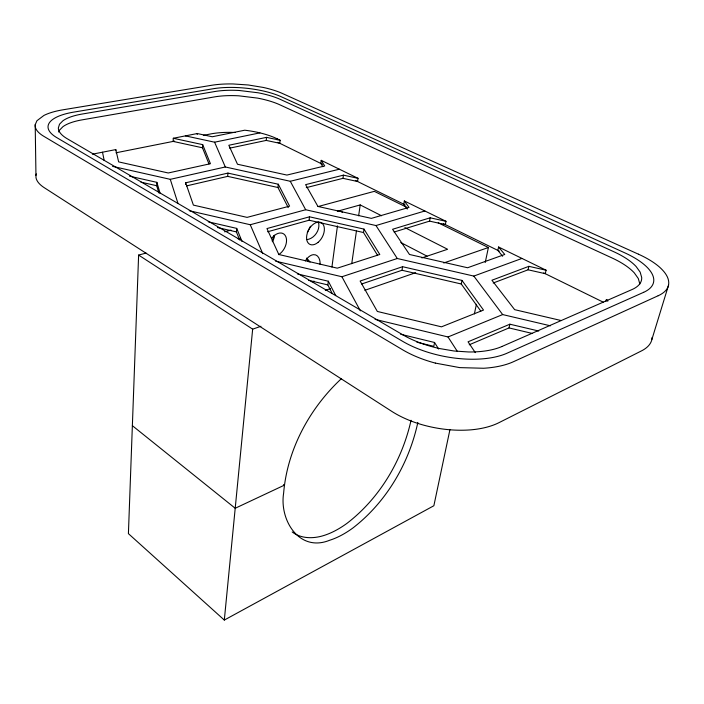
<?xml version="1.0" encoding="UTF-8"?>
<svg xmlns="http://www.w3.org/2000/svg" width="704" height="704" viewBox="0 0 704 704"><rect width="100%" height="100%" fill="white"/><g stroke="black" fill="none" stroke-linecap="round" stroke-linejoin="round"><path stroke-width="1.06" d="M115.764 150.603L115.79 149.591L92.382 154.194M146.045 253.07L138.618 255.077L128.41 533.641L224.312 620.066L433.866 505.736L449.953 429.572M158.805 192.896L156.719 185.724L156.869 182.345L129.492 176.167M320.021 264.299C320.549 260.163 318.419 254.144 313.359 254.663A10.516 6.538 -60.6 0 0 306.011 259.917L305.351 260.964M229.654 148.166L266.226 140.413L279.805 143.317L280.113 140.254L277.156 138.802A48.814 17.213 5.7 0 0 244.746 130.214L212.247 136.761L197.287 133.54L173.29 138.266L173.131 141.407L202.47 147.787L208.974 163.918M185.574 184.474L185.671 182.794L227.946 173.096L278.291 184.228L289.59 206.14L247.078 217.378L193.398 205.11L185.671 182.794M197.226 134.508L197.287 133.54M202.47 147.787L202.673 144.637L173.29 138.266M186.525 185.9L227.691 176.37L227.946 173.096M638.493 254.214L282.374 93.456A50.248 15.963 5.9 0 0 263.155 87.419L248.31 84.982L233.015 83.952A53.689 17.098 5.8 0 0 211.455 85.307L63.166 109.771A60.386 20.662 3.3 0 0 43.93 115.438L36.942 120.727L35.2 124.731L35.992 177.575A55.326 20.918 2.8 0 0 44.343 187.748L391.706 411.33A72.134 36.802 11.3 0 0 423.183 425.022C438.354 429.176 454.194 431.024 469.902 429.924A76.63 38.975 11.3 0 0 499.057 422.62L641.45 350.909A68.561 29.542 13.5 0 0 651.904 339.407L668.58 285.067C669.803 277.904 664.602 271.726 659.657 267.23A66.194 25.837 12.9 0 0 638.502 254.214M239.659 239.985L236.412 231.915L236.711 228.395L208.261 221.822M266.226 140.413L266.517 137.359L280.113 140.254M224.312 620.066L252.657 329.155L138.618 255.077M277.059 139.762L277.156 138.802M651.895 339.407L652.098 337.427M288.244 207.601L277.948 187.51L278.291 184.228M267.634 231.774L309.082 220.22L309.496 216.806L364.003 229.108L379.79 254.478L337.278 268.171L278.81 254.496L266.948 228.562L309.496 216.806M306.275 187.651L342.971 178.332L357.579 181.509L358.028 178.323L321.209 160.336L320.83 163.46L322.828 166.69M332.27 293.568L327.835 284.918L328.328 281.23L297.378 273.909M342.971 178.332L343.402 175.146L358.028 178.323M331.927 267.045L337.454 225.861M351.736 263.692L356.435 231.044M358.635 215.811L360.202 204.926L381.568 215.767M377.546 255.279L363.502 232.531L364.003 229.108M394.117 232.03L429.581 221.126L445.368 224.629L445.993 221.302L404.342 200.957L403.806 204.213L407.308 209.079M361.654 283.994L401.984 270.266L402.582 266.702L461.991 280.412L483.507 310.068L441.47 326.841L377.335 311.45L360.131 281.037L402.582 266.702M429.581 221.126L430.179 217.809L445.993 221.302M400.629 334.242L434.553 342.487L433.805 346.342L416.882 342.214M480.814 311.124L461.27 283.994L461.991 280.412M474.382 313.896L476.414 304.26M485.232 262.504L488.4 247.518L438.24 222.816M493.205 283.008L528.079 269.799L545.248 273.68L546.093 270.213L498.59 247.007L497.86 250.404L502.638 256.23M411.048 420.262C402.142 460.416 379.711 498.256 346.914 523.398A83.186 43.833 -55 0 1 323.541 535.603C313.245 538.806 301.039 538.833 292.178 531.951M417.842 422.435C409.033 463.452 386.32 502.154 352.977 527.93A83.574 43.578 -55.1 0 1 329.604 540.276C299.174 552.614 279.268 520.045 283.633 493.117C287.241 449.451 309.663 408.17 341.51 378.55M469.225 344.793L509.01 327.923L509.872 324.201L538.736 331.03M528.079 269.799L528.889 266.332L546.093 270.213M35.922 175.366L36.282 173.897M310.455 226.213L307.305 232.487M605.862 301.435L606.355 299.666L607.816 300.379M58.678 132.018L59.541 130.161L62.894 126.72A51.876 18.049 3.5 0 1 82.034 119.874L214.526 96.897A46.728 15.224 5.8 0 1 238.779 95.814L257.585 98.111A49.262 16.086 5.8 0 1 280.051 104.887L612.04 257.972A63.65 25.362 12.6 0 1 634.304 272.888L638.308 278.529L639.83 283.967M658.178 295.733L513.533 361.68A79.094 36.661 10.9 0 1 483.613 368.262L459.738 367.62L435.327 363.097M501.978 346.482L632.007 289.555A60.702 23.874 12.6 0 0 641.696 277.526L640.165 272.131L636.126 266.534A63.862 25.142 12.5 0 0 613.756 251.706L280.588 99.519A49.394 15.919 5.8 0 0 258.069 92.778L239.21 90.482A46.842 15.074 5.8 0 0 214.896 91.511L82.086 114.057A52.026 17.873 3.5 0 0 62.894 120.806L59.523 124.203L58.353 127.926A54.727 18.814 3.6 0 0 67.25 138.758L402.574 334.682A70.594 32.164 10.7 0 0 439.34 348.506L454.089 351.006L468.574 351.965A67.241 30.712 10.7 0 0 501.987 346.491M509.872 324.201L468.046 341.81L475.306 352.625M375.065 319.352L448.017 336.97L502.665 314.574L550.475 325.82M528.889 266.332L491.92 280.236L514.65 309.663L561.326 320.575M275.598 261.149L341.915 276.751L397.285 258.5L473.827 276.082L521.972 258.43M252.657 329.155L260.964 326.278M364.822 290.312L415.703 272.686M443.749 262.979L488.4 247.518M325.327 290.338L330.519 288.596M421.872 257.919L447.603 249.269L404.87 227.594M311.978 281.838L314.063 281.16M430.179 217.809L392.577 229.275L409.482 254.478L467.588 267.758L504.75 254.47L498.59 247.007M189.244 210.716L250.254 224.734L305.677 209.748L375.98 225.544L424.864 210.98M238.128 238.876L240.24 238.286M337.383 211.27L360.202 204.926M224.611 231.827L230.982 230.102M318.041 206.562L374.317 191.347L406.771 207.328M343.402 175.146L305.606 184.65L317.926 206.439L371.351 218.381L409.024 207.407L404.342 200.957M112.534 166.364L170.28 179.335L225.306 166.98L290.277 181.28L339.363 169.206M266.517 137.359L228.818 145.262L237.503 164.243L286.915 175.067L324.711 165.968L321.209 160.336M185.39 135.881L214.588 142.19L259.926 132.88M115.975 152.786L174.654 141.108M203.368 135.388L210.232 134.024A48.743 17.301 5.7 0 1 235.066 132.493M227.691 176.37L277.948 187.51M140.95 182.151L156.719 185.724M309.082 220.22L363.502 232.531M217.483 227.533L236.412 231.915M401.984 270.266L461.27 283.994M308.66 280.368L327.835 284.918M509.01 327.923L532.479 333.494M277.834 142.34L322.546 164.305M355.379 180.426L405.064 204.829M443.238 223.582L499.294 251.108M543.708 272.923L603.346 302.218M339.495 210.69L342.417 212.203M400.796 242.528L427.064 256.168M283.527 484.572L284.337 485.179L235.206 508.262L132.361 425.682M306.583 258.086L308.502 261.747M606.355 299.666L607.816 301.242M473.827 276.082L502.665 314.574M375.98 225.544L397.285 258.5M448.017 336.97L457.406 351.498M434.553 342.487L438.618 349.026M290.277 181.28L305.677 209.748M341.915 276.751L360.36 310.86M328.328 281.23L335.746 295.601M214.588 142.19L225.306 166.98M250.254 224.734L262.75 253.651M202.673 144.637L210.426 163.706L168.247 172.982L118.642 161.894L115.79 149.591M236.711 228.395L242.009 241.446M170.28 179.335L177.945 203.298M156.869 182.345L160.16 193.574M102.502 152.205L104.201 160.53M35.2 124.731L35.27 126.782A56.681 19.369 3.2 0 0 43.815 136.312L402.626 349.791A74.466 34.619 10.9 0 0 435.327 363.088M668.58 285.076A70.514 27.562 12.9 0 1 658.178 295.733M274.569 235.233A12.355 8.14 -61 0 1 272.457 241.736M273.962 235.479A12.346 8.14 -61 0 1 272.14 241.006M307.463 259.169A11.766 9.97 81.3 0 1 309.989 262.17M318.34 222.103A12.047 8.906 -54.5 0 1 316.378 233.288A12.047 8.906 -54.5 0 1 306.68 239.624M271.542 238.489A12.47 8.096 -60.9 0 1 285.789 236.526A12.47 8.096 -60.9 0 1 278.67 254.646M643.65 292.318L507.1 353.179A72.354 33.264 10.8 0 1 402.644 341.326L56.822 137.658A55.642 19.078 3.4 0 1 73.638 112.13L213.33 88.722A49.817 15.954 5.8 0 1 281.362 96.8L624.791 252.842A64.953 25.476 12.7 0 1 643.65 292.318M318.032 242.387A12.25 7.691 -61.9 0 0 321.587 222.869A12.25 7.691 -61.9 0 0 306.803 235.162A12.25 7.691 -61.9 0 0 318.032 242.387"/></g></svg>
